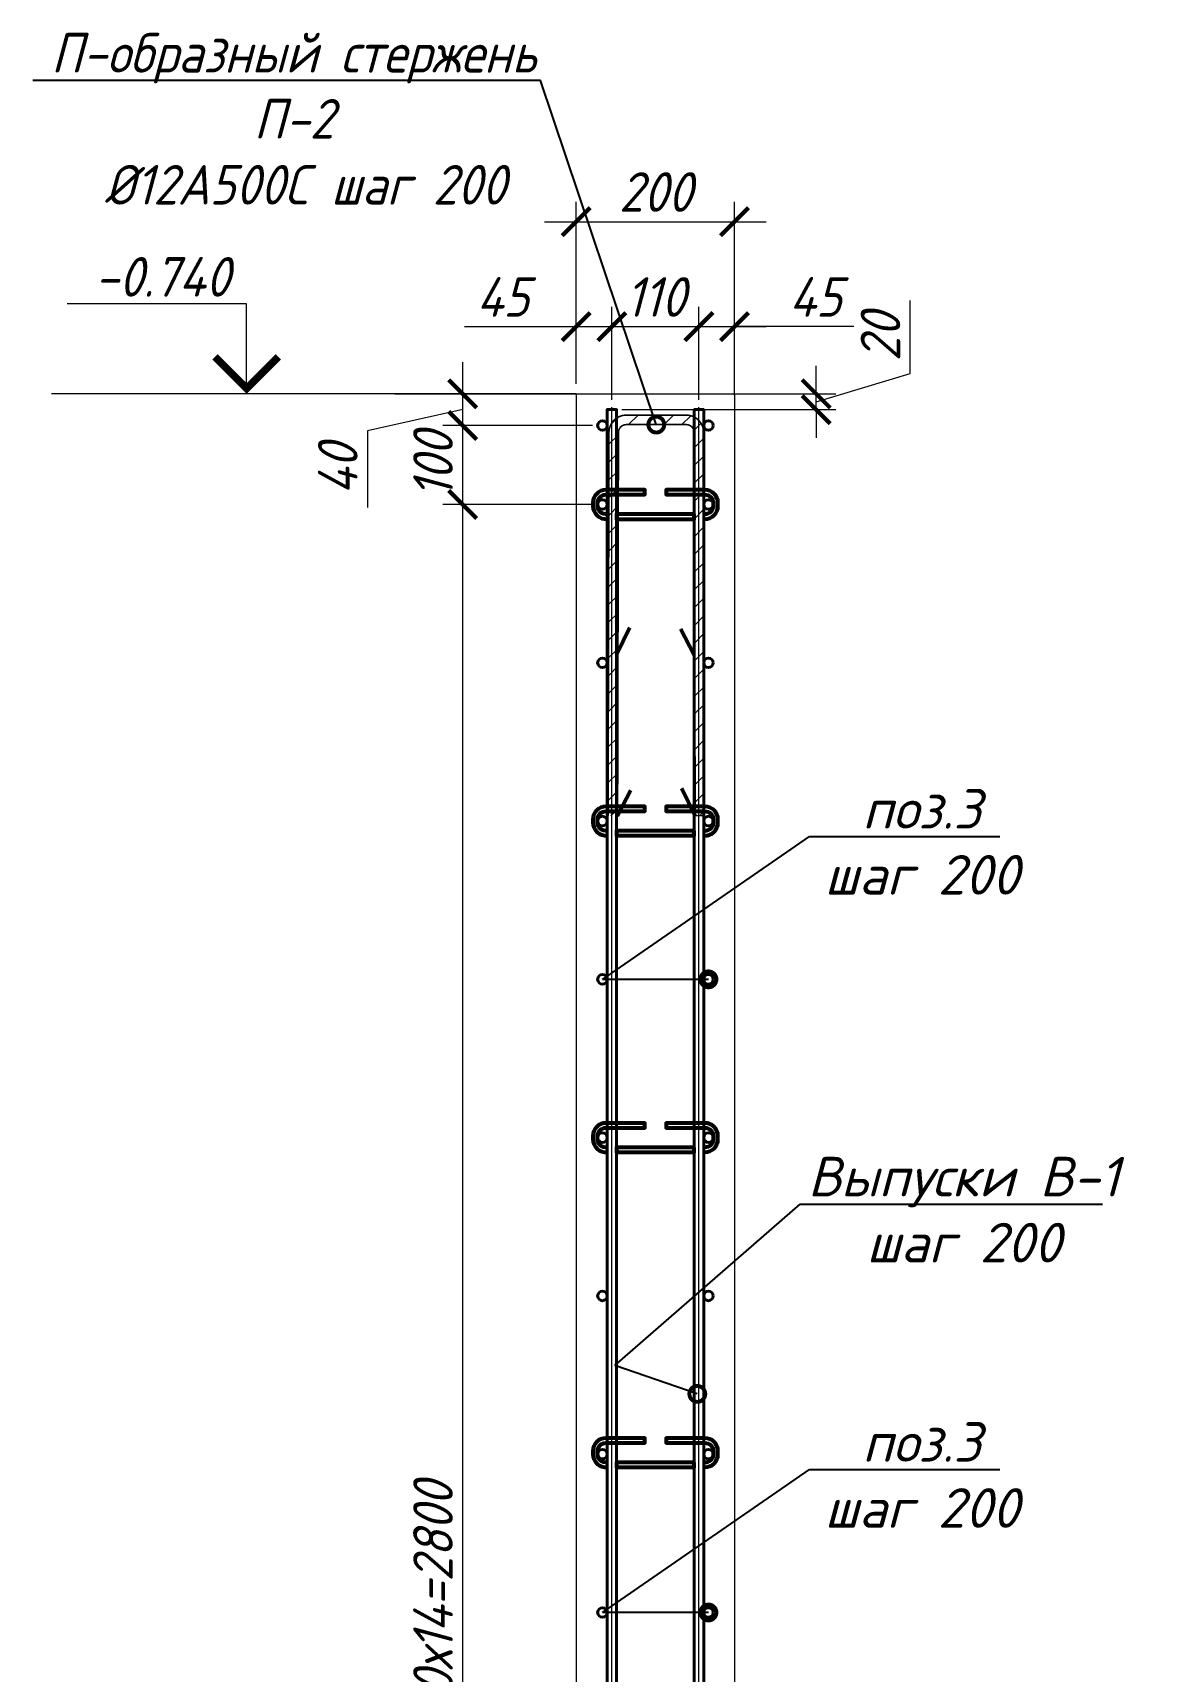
# Model space of a CAD drawing. Header units: millimetres. Extents: x 504091 to 2165846, y 135022 to 442887.
# Drawn here: x 1438776 to 1440208, y 246278 to 248349 of the extents above; entities that cross this region are included whole.
import ezdxf
from ezdxf import colors
from ezdxf.entities.mleader import LeaderData, LeaderLine
from ezdxf.math import Vec2, Vec3

# ---------------------------------------------------------------- set-up
doc = ezdxf.new("R2010")
doc.units = ezdxf.units.MM
doc.layers.get('Defpoints').update_dxf_attribs({"color": 255})
doc.layers.add('!Defpoints', color=255, linetype='Continuous', lineweight=5, plot=False)
for name, color, linetype, lineweight in [('Арматура 12', 26, 'Continuous', 50), ('КР_Арматура 12', 174, 'Continuous', 40), ('Монолит тонкий', 204, 'Continuous', 9), ('Размер', 7, 'Continuous', 13), ('размеры', 7, 'Continuous', 9), ('Размеры КР', 164, 'Continuous', 9)]:
    doc.layers.add(name, color=color, linetype=linetype, lineweight=lineweight)
doc.styles.add('GOST 2.304_new', font='isocpeur.ttf', dxfattribs={"width": 0.9, "oblique": 15})
doc.dimstyles.new('SPDS 1_20', dxfattribs={"dimscale": 20, "dimtxt": 2.5, "dimasz": 1.77, "dimexe": 1.25, "dimexo": 0.625, "dimtad": 1, "dimdec": 0, "dimrnd": 0.001, "dimtxsty": 'GOST 2.304_new', "dimblk": 'ARCHTICK', "dimcen": 2.5, "dimdle": 2, "dimclrt": 256, "dimadec": 0, "dimazin": 2, "dimtfac": 0.75, "dimtdec": 0, "dimtmove": 1, "dimatfit": 3, "dimfxl": 0, "dimtolj": 1, "dimlwd": 9, "dimlwe": 9, "dimarcsym": 0})

# ---------------------------------------------------------------- blocks, each defined once
blk = doc.blocks.new('_ArchTick')
at = {"color": 0, "linetype": 'ByBlock', "const_width": 0.15}
blk.add_lwpolyline([(-0.5, -0.5), (0.5, 0.5)], dxfattribs=at)
blk = doc.blocks.new('*D4140')
at = {"layer": 'Defpoints', "color": 0, "lineweight": 20, "transparency": 16777216}
for p in [(1439319.4, 247752.5), (1439495.9, 247752.5), (1439501.9, 244952.5)]:
    blk.add_point(p, dxfattribs=at)
at = {"layer": 'Размеры КР', "color": 0, "lineweight": 9, "transparency": 16777216}
for p, q in [((1439319.4, 244912.5), (1439319.4, 247792.5)), ((1439483.4, 247752.5), (1439294.4, 247752.5)), ((1439489.4, 244952.5), (1439294.4, 244952.5))]:
    blk.add_line(p, q, dxfattribs=at)
at = {"layer": 'Размеры КР', "color": 0, "lineweight": 9, "transparency": 16777216, "xscale": 35.4, "yscale": 35.4, "zscale": 35.4}
for p, rotation in [((1439319.4, 247752.5), 90), ((1439319.4, 244952.5), 270)]:
    blk.add_blockref('_ArchTick', p, dxfattribs=dict(at, rotation=rotation))
at = {"layer": 'Размеры КР', "lineweight": 20, "transparency": 16777216, "insert": (1439281.9, 246352.5), "char_height": 50, "attachment_point": 5, "rotation": 90, "style": 'GOST 2.304_new'}
blk.add_mtext('\\A1;200х14=2800', dxfattribs=at)
blk = doc.blocks.new('_DotSmall')
at = {"color": 0, "linetype": 'ByBlock', "lineweight": 35, "const_width": 0.5}
blk.add_lwpolyline([(-0.0625, 0, 1), (0.0625, 0, 1)], format="xyb", close=True, dxfattribs=at)
blk = doc.blocks.new('*D4175')
at = {"layer": 'Defpoints', "color": 0, "lineweight": 20, "transparency": 16777216}
for p in [(1439319.4, 247852.3), (1439495.9, 247852.3), (1439495.9, 247752.5)]:
    blk.add_point(p, dxfattribs=at)
at = {"layer": 'Размеры КР', "color": 0, "lineweight": 9, "transparency": 16777216}
for p, q in [((1439319.4, 247712.5), (1439319.4, 247892.3)), ((1439483.4, 247852.3), (1439294.4, 247852.3)), ((1439483.4, 247752.5), (1439294.4, 247752.5))]:
    blk.add_line(p, q, dxfattribs=at)
at = {"layer": 'Размеры КР', "color": 0, "lineweight": 9, "transparency": 16777216, "xscale": 35.4, "yscale": 35.4, "zscale": 35.4}
for p, rotation in [((1439319.4, 247852.3), 90), ((1439319.4, 247752.5), 270)]:
    blk.add_blockref('_ArchTick', p, dxfattribs=dict(at, rotation=rotation))
at = {"layer": 'Размеры КР', "lineweight": 20, "transparency": 16777216, "insert": (1439281.9, 247802.4), "char_height": 50, "attachment_point": 5, "rotation": 90, "style": 'GOST 2.304_new'}
blk.add_mtext('\\A1;100', dxfattribs=at)
blk = doc.blocks.new('*D4176')
at = {"layer": 'Defpoints', "color": 0, "lineweight": 20, "transparency": 16777216}
for p in [(1439319.4, 247892.3), (1439453, 247892.3), (1439422.5, 247852.3)]:
    blk.add_point(p, dxfattribs=at)
at = {"layer": 'Размеры КР', "color": 0, "lineweight": 9, "transparency": 16777216}
for p, q in [((1439319.4, 247812.3), (1439319.4, 247932.3)), ((1439440.5, 247892.3), (1439294.4, 247892.3)), ((1439319.4, 247872.3), (1439199.1, 247845.5)), ((1439410, 247852.3), (1439294.4, 247852.3)), ((1439199.1, 247845.5), (1439199.1, 247748.6))]:
    blk.add_line(p, q, dxfattribs=at)
at = {"layer": 'Размеры КР', "color": 0, "lineweight": 9, "transparency": 16777216, "xscale": 35.4, "yscale": 35.4, "zscale": 35.4}
for p, rotation in [((1439319.4, 247892.3), 90), ((1439319.4, 247852.3), 270)]:
    blk.add_blockref('_ArchTick', p, dxfattribs=dict(at, rotation=rotation))
at = {"layer": 'Размеры КР', "lineweight": 20, "transparency": 16777216, "insert": (1439161.6, 247797), "char_height": 50, "attachment_point": 5, "rotation": 90, "style": 'GOST 2.304_new'}
blk.add_mtext('\\A1;40', dxfattribs=at)
blk = doc.blocks.new('*D4177')
at = {"layer": 'Defpoints', "color": 0, "lineweight": 20, "transparency": 16777216}
for p in [(1439507.9, 247892.3), (1439766, 247892.3), (1439507.9, 247872.3)]:
    blk.add_point(p, dxfattribs=at)
at = {"layer": 'Размеры КР', "color": 0, "lineweight": 9, "transparency": 16777216}
for p, q in [((1439884.7, 247917.9), (1439884.7, 248010.3)), ((1439766, 247892.3), (1439766, 247927.7)), ((1439766, 247882.3), (1439884.7, 247917.9)), ((1439520.4, 247892.3), (1439791, 247892.3)), ((1439766, 247872.3), (1439766, 247892.3)), ((1439766, 247872.3), (1439766, 247892.3)), ((1439520.4, 247872.3), (1439791, 247872.3)), ((1439766, 247872.3), (1439766, 247836.9))]:
    blk.add_line(p, q, dxfattribs=at)
at = {"layer": 'Размеры КР', "color": 0, "lineweight": 9, "transparency": 16777216, "xscale": 35.4, "yscale": 35.4, "zscale": 35.4}
for p, rotation in [((1439766, 247892.3), 270), ((1439766, 247872.3), 90)]:
    blk.add_blockref('_ArchTick', p, dxfattribs=dict(at, rotation=rotation))
at = {"layer": 'Размеры КР', "lineweight": 20, "transparency": 16777216, "insert": (1439847.2, 247964.1), "char_height": 50, "attachment_point": 5, "rotation": 90, "style": 'GOST 2.304_new'}
blk.add_mtext('\\A1;20', dxfattribs=at)
blk = doc.blocks.new('*D4178')
at = {"layer": 'Defpoints', "color": 0, "lineweight": 20, "transparency": 16777216}
for p in [(1439507.9, 247977.2), (1439462.9, 247892.3), (1439507.9, 247872.3)]:
    blk.add_point(p, dxfattribs=at)
at = {"layer": 'Размеры КР', "color": 0, "lineweight": 9, "transparency": 16777216}
for p, q in [((1439462.9, 247904.8), (1439462.9, 248002.2)), ((1439507.9, 247884.8), (1439507.9, 248002.2)), ((1439321.6, 247977.2), (1439462.9, 247977.2)), ((1439422.9, 247977.2), (1439547.9, 247977.2))]:
    blk.add_line(p, q, dxfattribs=at)
at = {"layer": 'Размеры КР', "color": 0, "lineweight": 9, "transparency": 16777216, "xscale": 35.4, "yscale": 35.4, "zscale": 35.4, "rotation": 180}
blk.add_blockref('_ArchTick', (1439462.9, 247977.2), dxfattribs=at)
at = {"layer": 'Размеры КР', "color": 0, "lineweight": 9, "transparency": 16777216, "xscale": 35.4, "yscale": 35.4, "zscale": 35.4}
blk.add_blockref('_ArchTick', (1439507.9, 247977.2), dxfattribs=at)
at = {"layer": 'Размеры КР', "lineweight": 20, "transparency": 16777216, "insert": (1439370, 248014.7), "char_height": 50, "attachment_point": 5, "style": 'GOST 2.304_new'}
blk.add_mtext('\\A1;45', dxfattribs=at)
blk = doc.blocks.new('*D4179')
at = {"layer": 'Defpoints', "color": 0, "lineweight": 20, "transparency": 16777216}
for p in [(1439617.9, 247977.2), (1439507.9, 247872.3), (1439617.9, 247872.3)]:
    blk.add_point(p, dxfattribs=at)
at = {"layer": 'Размеры КР', "color": 0, "lineweight": 9, "transparency": 16777216}
for p, q in [((1439507.9, 247884.8), (1439507.9, 248002.2)), ((1439617.9, 247884.8), (1439617.9, 248002.2)), ((1439467.9, 247977.2), (1439657.9, 247977.2))]:
    blk.add_line(p, q, dxfattribs=at)
at = {"layer": 'Размеры КР', "color": 0, "lineweight": 9, "transparency": 16777216, "xscale": 35.4, "yscale": 35.4, "zscale": 35.4, "rotation": 180}
blk.add_blockref('_ArchTick', (1439507.9, 247977.2), dxfattribs=at)
at = {"layer": 'Размеры КР', "color": 0, "lineweight": 9, "transparency": 16777216, "xscale": 35.4, "yscale": 35.4, "zscale": 35.4}
blk.add_blockref('_ArchTick', (1439617.9, 247977.2), dxfattribs=at)
at = {"layer": 'Размеры КР', "lineweight": 20, "transparency": 16777216, "insert": (1439562.9, 248014.7), "char_height": 50, "attachment_point": 5, "style": 'GOST 2.304_new'}
blk.add_mtext('\\A1;110', dxfattribs=at)
blk = doc.blocks.new('*D4180')
at = {"layer": 'Defpoints', "color": 0, "lineweight": 20, "transparency": 16777216}
for p in [(1439662.9, 247977.2), (1439617.9, 247872.3), (1439662.9, 247877.9)]:
    blk.add_point(p, dxfattribs=at)
at = {"layer": 'Размеры КР', "color": 0, "lineweight": 9, "transparency": 16777216}
for p, q in [((1439617.9, 247884.8), (1439617.9, 248002.2)), ((1439662.9, 247890.4), (1439662.9, 248002.2)), ((1439577.9, 247977.2), (1439702.9, 247977.2)), ((1439813.5, 247977.2), (1439662.9, 247977.2))]:
    blk.add_line(p, q, dxfattribs=at)
at = {"layer": 'Размеры КР', "color": 0, "lineweight": 9, "transparency": 16777216, "xscale": 35.4, "yscale": 35.4, "zscale": 35.4, "rotation": 180}
blk.add_blockref('_ArchTick', (1439617.9, 247977.2), dxfattribs=at)
at = {"layer": 'Размеры КР', "color": 0, "lineweight": 9, "transparency": 16777216, "xscale": 35.4, "yscale": 35.4, "zscale": 35.4}
blk.add_blockref('_ArchTick', (1439662.9, 247977.2), dxfattribs=at)
at = {"layer": 'Размеры КР', "lineweight": 20, "transparency": 16777216, "insert": (1439765, 248014.7), "char_height": 50, "attachment_point": 5, "style": 'GOST 2.304_new'}
blk.add_mtext('\\A1;45', dxfattribs=at)
blk = doc.blocks.new('*D4181')
at = {"layer": 'Defpoints', "color": 0, "lineweight": 20, "transparency": 16777216}
for p in [(1439662.9, 248109.8), (1439462.9, 247947.2), (1439662.9, 247930.7)]:
    blk.add_point(p, dxfattribs=at)
at = {"layer": 'Размеры КР', "color": 0, "lineweight": 9, "transparency": 16777216}
for p, q in [((1439462.9, 247959.7), (1439462.9, 248134.8)), ((1439662.9, 247943.2), (1439662.9, 248134.8)), ((1439422.9, 248109.8), (1439702.9, 248109.8))]:
    blk.add_line(p, q, dxfattribs=at)
at = {"layer": 'Размеры КР', "color": 0, "lineweight": 9, "transparency": 16777216, "xscale": 35.4, "yscale": 35.4, "zscale": 35.4, "rotation": 180}
blk.add_blockref('_ArchTick', (1439462.9, 248109.8), dxfattribs=at)
at = {"layer": 'Размеры КР', "color": 0, "lineweight": 9, "transparency": 16777216, "xscale": 35.4, "yscale": 35.4, "zscale": 35.4}
blk.add_blockref('_ArchTick', (1439662.9, 248109.8), dxfattribs=at)
at = {"layer": 'Размеры КР', "lineweight": 20, "transparency": 16777216, "insert": (1439562.9, 248147.3), "char_height": 50, "attachment_point": 5, "style": 'GOST 2.304_new'}
blk.add_mtext('\\A1;200', dxfattribs=at)

msp = doc.modelspace()

# ---------------------------------------------------------------- hatches: boundary and pattern name
at = {"layer": 'Размер', "lineweight": 13, "transparency": 33554687}
h = msp.add_hatch(dxfattribs=at)
h.set_pattern_fill('ANSI31', color=256, scale=5)
h.set_pattern_definition([(45, (280493.533, 17353.952), (-11.22532015, 11.22532015), [])])
edge = h.paths.add_edge_path()
edge.add_line((1439526.1284, 247865.4006), (1439601.9237, 247865.4006))
edge.add_arc((1439601.9237, 247843.5006), 21.9, 360, 450, ccw=False)
edge.add_line((1439623.8237, 247843.5006), (1439625.1663, 247359.2985))
edge.add_line((1439625.1663, 247359.2985), (1439613.1663, 247359.2713))
edge.add_line((1439613.1663, 247359.2713), (1439611.8237, 247843.5006))
edge.add_arc((1439601.9237, 247843.5006), 9.9, 360, 450)
edge.add_line((1439601.9237, 247853.4006), (1439526.1284, 247853.4006))
edge.add_arc((1439526.1284, 247843.5006), 9.9, 450, 540)
edge.add_line((1439516.2284, 247843.5006), (1439515.1663, 247359.3005))
edge.add_line((1439515.1663, 247359.3005), (1439503.1663, 247359.2982))
edge.add_line((1439503.1663, 247359.2982), (1439504.2284, 247843.5006))
edge.add_arc((1439526.1284, 247843.5006), 21.9, 450, 540, ccw=False)

# ---------------------------------------------------------------- linework, layer by layer
at = {"layer": '!Defpoints', "lineweight": 15, "ltscale": 100}
msp.add_line((1439507.9068, 244646.7562), (1439507.9068, 247875.2994), dxfattribs=at)
for points in [[(1439531.9068, 244642.7742, -0.414213562), (1439507.9068, 244666.7742), (1439507.9068, 247875.2994)], [(1439641.9068, 244642.7742, -0.414213562), (1439617.9068, 244666.7742), (1439617.9068, 247875.2994)]]:
    msp.add_lwpolyline(points, format="xyb", dxfattribs=at)
at = {"layer": 'Арматура 12', "lineweight": 53, "ltscale": 20}
for p, q in [((1439513.6473, 247562.4644), (1439530.6376, 247596.9294)), ((1439611.6473, 247562.4911), (1439594.9797, 247594.7761)), ((1439613.1663, 247359.2715), (1439596.1759, 247393.7365)), ((1439515.1663, 247359.2982), (1439531.8339, 247391.5832))]:
    msp.add_line(p, q, dxfattribs=at)
msp.add_lwpolyline([(1439503.1663, 247359.2982, 2, 2, 0), (1439504.2284, 247843.5006, 2, 2, -0.414213562), (1439526.1284, 247865.4006, 2, 2, 0), (1439601.9237, 247865.4006, 2, 2, -0.414213562), (1439623.8237, 247843.5006, 2, 2, 0), (1439625.1663, 247359.2985, 2, 2, 0), (1439613.1663, 247359.2715, 2, 2, 0), (1439611.8237, 247843.5006, 2, 2, 0.414213562), (1439601.9237, 247853.4006, 2, 2, 0), (1439526.1284, 247853.4006, 2, 2, 0.414213562), (1439516.2284, 247843.5006, 2, 2, 0), (1439515.1663, 247359.2982, 0, 0, 0)], format="xyseb", close=True, dxfattribs=at)
for points in [[(1439501.9068, 247740.1753, -0.460305877), (1439489.9068, 247750.5696), (1439489.9068, 247754.4149, -0.414213562), (1439500.4068, 247764.9149), (1439549.3224, 247764.9149), (1439549.3224, 247770.9149), (1439500.4068, 247770.9149, 0.414213562), (1439483.9068, 247754.4149), (1439483.9068, 247750.5696, 0.441038441), (1439501.9068, 247734.1208, 0.242110317)], [(1439623.9068, 247734.0696), (1439625.4068, 247734.0696, 0.414213562), (1439641.9068, 247750.5696), (1439641.9068, 247754.4149, 0.414213562), (1439625.4068, 247770.9149), (1439576.4769, 247770.9149), (1439576.4769, 247764.9149), (1439625.4068, 247764.9149, -0.414213562), (1439635.9068, 247754.4149), (1439635.9068, 247750.5696, -0.414213562), (1439625.4068, 247740.0696), (1439623.9068, 247740.0696)], [(1439501.9068, 247340.1753, -0.460305877), (1439489.9068, 247350.5696), (1439489.9068, 247354.4149, -0.414213562), (1439500.4068, 247364.9149), (1439549.3224, 247364.9149), (1439549.3224, 247370.9149), (1439500.4068, 247370.9149, 0.414213562), (1439483.9068, 247354.4149), (1439483.9068, 247350.5696, 0.441038441), (1439501.9068, 247334.1208, 0.242110317)], [(1439623.9068, 247334.0696), (1439625.4068, 247334.0696, 0.414213562), (1439641.9068, 247350.5696), (1439641.9068, 247354.4149, 0.414213562), (1439625.4068, 247370.9149), (1439576.4769, 247370.9149), (1439576.4769, 247364.9149), (1439625.4068, 247364.9149, -0.414213562), (1439635.9068, 247354.4149), (1439635.9068, 247350.5696, -0.414213562), (1439625.4068, 247340.0696), (1439623.9068, 247340.0696)], [(1439501.9068, 246940.1753, -0.460305877), (1439489.9068, 246950.5696), (1439489.9068, 246954.4149, -0.414213562), (1439500.4068, 246964.9149), (1439549.3224, 246964.9149), (1439549.3224, 246970.9149), (1439500.4068, 246970.9149, 0.414213562), (1439483.9068, 246954.4149), (1439483.9068, 246950.5696, 0.441038441), (1439501.9068, 246934.1208, 0.242110317)], [(1439623.9068, 246934.0696), (1439625.4068, 246934.0696, 0.414213562), (1439641.9068, 246950.5696), (1439641.9068, 246954.4149, 0.414213562), (1439625.4068, 246970.9149), (1439576.4769, 246970.9149), (1439576.4769, 246964.9149), (1439625.4068, 246964.9149, -0.414213562), (1439635.9068, 246954.4149), (1439635.9068, 246950.5696, -0.414213562), (1439625.4068, 246940.0696), (1439623.9068, 246940.0696)], [(1439501.9068, 246542.1091, -0.460305877), (1439489.9068, 246552.5034), (1439489.9068, 246556.3487, -0.414213562), (1439500.4068, 246566.8487), (1439549.3224, 246566.8487), (1439549.3224, 246572.8487), (1439500.4068, 246572.8487, 0.414213562), (1439483.9068, 246556.3487), (1439483.9068, 246552.5034, 0.441038441), (1439501.9068, 246536.0546, 0.242110317)], [(1439623.9068, 246536.0034), (1439625.4068, 246536.0034, 0.414213562), (1439641.9068, 246552.5034), (1439641.9068, 246556.3487, 0.414213562), (1439625.4068, 246572.8487), (1439576.4769, 246572.8487), (1439576.4769, 246566.8487), (1439625.4068, 246566.8487, -0.414213562), (1439635.9068, 246556.3487), (1439635.9068, 246552.5034, -0.414213562), (1439625.4068, 246542.0034), (1439623.9068, 246542.0034)]]:
    msp.add_lwpolyline(points, format="xyb", dxfattribs=at)
for points in [[(1439611.9068, 247740.0696), (1439513.9068, 247740.0696), (1439513.9068, 247734.0696), (1439611.9068, 247734.0696)], [(1439611.9068, 247340.0696), (1439513.9068, 247340.0696), (1439513.9068, 247334.0696), (1439611.9068, 247334.0696)], [(1439611.9068, 246940.0696), (1439513.9068, 246940.0696), (1439513.9068, 246934.0696), (1439611.9068, 246934.0696)], [(1439611.9068, 246542.0034), (1439513.9068, 246542.0034), (1439513.9068, 246536.0034), (1439611.9068, 246536.0034)]]:
    msp.add_lwpolyline(points, close=True, dxfattribs=at)
at = {"layer": 'КР_Арматура 12', "ltscale": 12}
for points in [[(1439531.9068, 244636.2892, -0.40291951), (1439501.9068, 244666.7742), (1439501.9068, 247872.2994), (1439513.9068, 247872.2994), (1439513.9068, 244666.2892, 0.414213562), (1439531.9068, 244648.2892, -0.414213562)], [(1439641.9068, 244636.2892, -0.40291951), (1439611.9068, 244666.7742), (1439611.9068, 247872.2994), (1439623.9068, 247872.2994), (1439623.9068, 244666.2892, 0.414213562), (1439641.9068, 244648.2892, -0.414213562)]]:
    msp.add_lwpolyline(points, format="xyb", dxfattribs=at)
for centre in [(1439495.9068, 247852.2994), (1439629.9068, 247852.2994), (1439495.9068, 247752.4923), (1439629.9068, 247752.4923), (1439495.9068, 247552.4923), (1439629.9068, 247552.4923), (1439495.9068, 247352.4923), (1439629.9068, 247352.4923), (1439495.9068, 247152.4923), (1439629.9068, 247152.4923), (1439495.9068, 246952.4923), (1439629.9068, 246952.4923), (1439495.9068, 246752.4923), (1439629.9068, 246752.4923), (1439495.9068, 246552.4923), (1439629.9068, 246552.4923), (1439495.9068, 246352.4923), (1439629.9068, 246352.4923)]:
    msp.add_circle(centre, 6, dxfattribs=at)
at = {"layer": 'Монолит тонкий', "lineweight": 15, "ltscale": 100}
for p, q in [((1439462.9068, 247892.2994), (1439462.9068, 244902.2994)), ((1439462.9068, 247892.2994), (1439662.9068, 247892.2994)), ((1439662.9068, 247892.2994), (1439662.9068, 244902.2994))]:
    msp.add_line(p, q, dxfattribs=at)
at = {"layer": 'размеры', "ltscale": 50}
msp.add_lwpolyline([(1439046.417, 247892.2994), (1439046.417, 248006.1224), (1438819.5684, 248006.1224)], dxfattribs=at)
at = {"layer": 'размеры', "ltscale": 50, "const_width": 9.6}
msp.add_lwpolyline([(1439006.417, 247938.9891), (1439046.417, 247898.9891), (1439086.417, 247938.9891)], dxfattribs=at)
at = {"layer": 'Размеры КР', "lineweight": 20}
for p, q in [((1439462.9068, 247892.2994), (1438799.7065, 247892.2994)), ((1439233.5371, 247892.2994), (1439463.9068, 247892.2994))]:
    msp.add_line(p, q, dxfattribs=at)

# ---------------------------------------------------------------- texts
at = {"layer": 'размеры', "ltscale": 50, "style": 'GOST 2.304_new', "oblique": 15, "width": 0.9}
msp.add_text('-0.740', height=50, dxfattribs=at).set_placement((1438854.1715, 248015.1117))

# ---------------------------------------------------------------- dimensions: what is measured, and where the dimension line sits
at = {"layer": 'Размеры КР', "lineweight": 20}
for base, p1, p2, picture, middle in [((1439662.9068, 248109.8494), (1439462.9068, 247947.2492), (1439662.9068, 247930.7212), '*D4181', (1439562.9068, 248147.3494)), ((1439617.9068, 247977.1842), (1439507.9068, 247872.2994), (1439617.9068, 247872.2994), '*D4179', (1439562.9068, 248014.6842))]:
    dim = msp.add_linear_dim(base=base, p1=p1, p2=p2, dimstyle='SPDS 1_20', dxfattribs=at)
    dim.commit()
    dim.dimension.update_dxf_attribs({"geometry": picture, "text_midpoint": middle})
for base, p1, p2, picture, middle in [((1439507.9068, 247977.1842), (1439462.9068, 247892.2994), (1439507.9068, 247872.2994), '*D4178', (1439370.0489, 247985.8903)), ((1439662.9068, 247977.1842), (1439617.9068, 247872.2994), (1439662.9068, 247877.8579), '*D4180', (1439765.0467, 247983.8698))]:
    dim = msp.add_linear_dim(base=base, p1=p1, p2=p2, dimstyle='SPDS 1_20', dxfattribs=at)
    dim.commit()
    dim.dimension.update_dxf_attribs({"geometry": picture, "text_midpoint": middle, "dimtype": 160})
dim = msp.add_linear_dim(base=(1439765.998, 247892.2994), p1=(1439507.9068, 247872.2994), p2=(1439507.9068, 247892.2994), angle=90, dimstyle='SPDS 1_20', dxfattribs=at)
dim.commit()
dim.dimension.update_dxf_attribs({"geometry": '*D4177', "text_midpoint": (1439847.248, 247930.4244)})
for base, p1, p2, picture, middle in [((1439319.3579, 247892.2994), (1439422.5299, 247852.2994), (1439452.9768, 247892.2994), '*D4176', (1439199.0956, 247832.9746)), ((1439319.3579, 247852.2994), (1439495.9068, 247752.4923), (1439495.9068, 247852.2994), '*D4175', (1439319.3579, 247802.3958))]:
    dim = msp.add_linear_dim(base=base, p1=p1, p2=p2, angle=90, dimstyle='SPDS 1_20', dxfattribs=at)
    dim.commit()
    dim.dimension.update_dxf_attribs({"geometry": picture, "text_midpoint": middle, "dimtype": 160})
dim = msp.add_linear_dim(base=(1439319.3579, 247752.4923), p1=(1439501.9068, 244952.4923), p2=(1439495.9068, 247752.4923), angle=90, text='200х14=<>', dimstyle='SPDS 1_20', dxfattribs=at)
dim.commit()
dim.dimension.update_dxf_attribs({"geometry": '*D4140', "text_midpoint": (1439281.8579, 246352.4923)})

# ---------------------------------------------------------------- leaders
at = {"layer": 'Размер', "ltscale": 20}
ml = msp.add_multileader_mtext('Standard', dxfattribs=at)
ml.set_content('\\A1;П-образный стержень П-2\\P %%C12А500С шаг 200', color=256, style='GOST 2.304_new')
ml.set_leader_properties()
ml.set_arrow_properties(name='DOTSMALL')
ml.build(insert=Vec2(0, 0))
ml.multileader.update_dxf_attribs({"text_left_attachment_type": 6, "text_right_attachment_type": 6, "arrow_head_size": 40})
ctx = ml.context
ctx.base_point, ctx.char_height, ctx.arrow_head_size, ctx.landing_gap_size, ctx.plane_origin = Vec3(1438802.5392, 248288.1719), 50, 40, 0, Vec3(1441260.1283, 278054.6597)
ctx.left_attachment, ctx.right_attachment, ctx.text_align_type = 6, 6, 1
notes = []
notes.append((ctx, [(1, (1, 1, 0), (1439417.5265, 248288.1719), (-1, 0), 8, [(1, [(1439564.0261, 247853.4006)], 0, [])])]))
ctx.mtext.insert, ctx.mtext.width, ctx.mtext.alignment, ctx.mtext.flow_direction = Vec3(1439106.0328, 248348.1719), 627.027399, 2, 5
ml = msp.add_multileader_mtext('Standard', dxfattribs=at)
ml.set_content('\\A1;{\\W1;поз.3\\Pшаг 200}', color=256, style='GOST 2.304_new')
ml.set_leader_properties()
ml.set_arrow_properties(name='DOTSMALL')
ml.build(insert=Vec2(0, 0))
ml.multileader.update_dxf_attribs({"text_left_attachment_type": 6, "text_right_attachment_type": 6, "dogleg_length": 4, "arrow_head_size": 40})
ctx = ml.context
ctx.base_point, ctx.char_height, ctx.arrow_head_size, ctx.landing_gap_size, ctx.plane_origin = Vec3(1439765.4646, 247332.9704), 50, 40, 0, Vec3(1394117.8481, 537937.3123)
ctx.left_attachment, ctx.right_attachment, ctx.text_align_type = 6, 6, 1
notes.append((ctx, [(1, (1, 1, 0), (1439757.4646, 247332.9704), (1, 0), 8, [(0, [(1439629.9068, 247152.4923), (1439495.9068, 247152.4923)], 0, [])])]))
ctx.mtext.insert, ctx.mtext.rotation, ctx.mtext.width, ctx.mtext.alignment, ctx.mtext.flow_direction = Vec3(1439899.3524, 247392.9704), 6.283185307, 511.854399, 2, 5
ml = msp.add_multileader_mtext('Standard', dxfattribs=at)
ml.set_content('\\A1;{\\W1;Выпуски В-1\\Pшаг 200}', color=256, style='GOST 2.304_new')
ml.set_leader_properties()
ml.set_arrow_properties(name='DOTSMALL')
ml.build(insert=Vec2(0, 0))
ml.multileader.update_dxf_attribs({"text_left_attachment_type": 6, "text_right_attachment_type": 6, "dogleg_length": 4, "arrow_head_size": 40})
ctx = ml.context
ctx.base_point, ctx.char_height, ctx.arrow_head_size, ctx.landing_gap_size, ctx.plane_origin = Vec3(1439753.9427, 246868.231), 50, 40, 0, Vec3(1395763.9164, 537373.7157)
ctx.left_attachment, ctx.right_attachment, ctx.text_align_type = 6, 6, 1
notes.append((ctx, [(1, (1, 1, 0), (1439745.9427, 246868.231), (1, 0), 8, [(1, [(1439615.8258, 246628.6426), (1439511.8258, 246664.3931)], 0, [])])]))
ctx.mtext.insert, ctx.mtext.rotation, ctx.mtext.width, ctx.mtext.alignment, ctx.mtext.flow_direction = Vec3(1439952.3401, 246928.231), 6.283185307, 511.854399, 2, 5
ml = msp.add_multileader_mtext('Standard', dxfattribs=at)
ml.set_content('\\A1;{\\W1;поз.3\\Pшаг 200}', color=256, style='GOST 2.304_new')
ml.set_leader_properties()
ml.set_arrow_properties(name='DOTSMALL')
ml.build(insert=Vec2(0, 0))
ml.multileader.update_dxf_attribs({"text_left_attachment_type": 6, "text_right_attachment_type": 6, "dogleg_length": 4, "arrow_head_size": 40})
ctx = ml.context
ctx.base_point, ctx.char_height, ctx.arrow_head_size, ctx.landing_gap_size, ctx.plane_origin = Vec3(1439765.4646, 246532.9704), 50, 40, 0, Vec3(1394117.8481, 537137.3123)
ctx.left_attachment, ctx.right_attachment, ctx.text_align_type = 6, 6, 1
notes.append((ctx, [(1, (1, 1, 0), (1439757.4646, 246532.9704), (1, 0), 8, [(0, [(1439629.9068, 246352.4923), (1439495.9068, 246352.4923)], 0, [])])]))
ctx.mtext.insert, ctx.mtext.rotation, ctx.mtext.width, ctx.mtext.alignment, ctx.mtext.flow_direction = Vec3(1439899.3524, 246592.9704), 6.283185307, 511.854399, 2, 5
for ctx, leaders in notes:
    for number, flags, end, landing, length, lines in leaders:
        leader = LeaderData()
        leader.index, (leader.has_last_leader_line, leader.has_dogleg_vector, leader.attachment_direction) = number, flags
        leader.last_leader_point, leader.dogleg_vector, leader.dogleg_length = Vec3(end), Vec3(landing), length
        for number, points, colour, breaks in lines:
            line = LeaderLine()
            line.index, line.vertices, line.color, line.breaks = number, Vec3.list(points), colors.encode_raw_color(colour), breaks
            leader.lines.append(line)
        ctx.leaders.append(leader)

doc.saveas('drawing.dxf')
